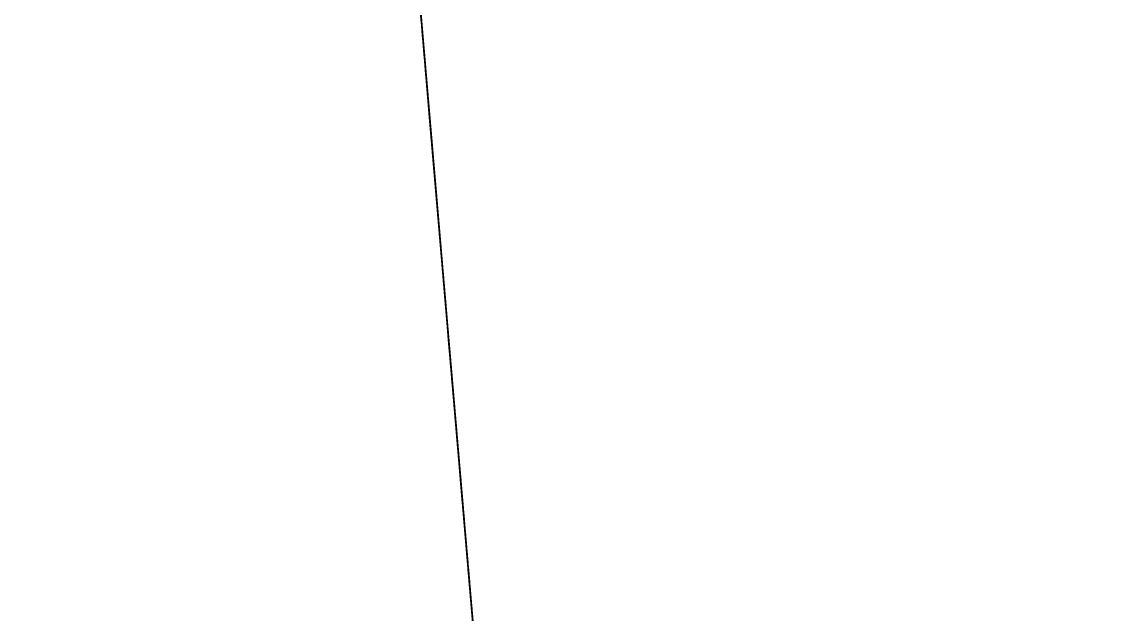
# Model space of a CAD drawing. Header units: millimetres. Extents: x 2645 to 248282, y -52826 to -1714.
# Drawn here: x 3702.7 to 4086, y -45080.5 to -44874 of the extents above; entities that cross this region are included whole.
import ezdxf

# ---------------------------------------------------------------- set-up
doc = ezdxf.new("R2010")
doc.units = ezdxf.units.MM
doc.header["$MEASUREMENT"] = 0
doc.linetypes.add('CENTER2', pattern=[1.125, 0.75, -0.125, 0.125, -0.125])
for name, color, linetype in [('Elevation Looking North-150-DS-B4-404', 1, 'Continuous'), ('Elevation Looking North-150-SL-B4-094', 14, 'Continuous'), ('Elevation Looking North-150-SL-B4-095', 14, 'Continuous'), ('Elevation Looking North-150-SL-B4-221', 85, 'Continuous'), ('Elevation Looking North-300-CEN-D3-258', 70, 'Continuous'), ('Elevation Looking North-300-FA-D4-256', 50, 'Continuous'), ('Elevation Looking North-50-IW-B4-023', 3, 'Continuous'), ('Elevation Looking North-50-PES-D1-029', 4, 'Continuous'), ('Elevation Looking North-A-FLOR', 192, 'Continuous'), ('Elevation Looking North-CENTER', 1, 'CENTER2'), ('Elevation Looking North-PROPOSED_PIPE_SUPPORT_3', 6, 'Continuous'), ('Elevation Looking North-RE', 5, 'Continuous'), ('Elevation Looking North-S-BEAM', 12, 'Continuous'), ('Elevation Looking North-SLUDGE TO STRAIN PRESS INLET', 3, 'Continuous')]:
    doc.layers.add(name, color=color, linetype=linetype)

# ---------------------------------------------------------------- blocks, each defined once
blk = doc.blocks.new('*U815')
at = {"layer": 'Elevation Looking North-A-FLOR', "color": 0, "linetype": 'ByBlock', "lineweight": -2}
blk.add_line((3709.11, -43321.34, 22000), (4075.61, -47601.95, 22000), dxfattribs=at)
blk = doc.blocks.new('*U816')
at = {"layer": 'Elevation Looking North-S-BEAM', "color": 0, "linetype": 'ByBlock', "lineweight": -2}
for p, q in [((2647.84, -30926.06, 30027.2), (4471.77, -52229.06, 30027.2)), ((2647.84, -30926.06, 29454.8), (4471.77, -52229.06, 29454.8)), ((2647.84, -30926.06, 30042), (4471.77, -52229.06, 30042)), ((3467.56, -40500.13, 29440), (3964.35, -46302.51, 29440))]:
    blk.add_line(p, q, dxfattribs=at)
blk = doc.blocks.new('*U866')
at = {"layer": 'Elevation Looking North-S-BEAM', "color": 0, "linetype": 'ByBlock', "lineweight": -2}
for p, q in [((3714.67, -43386.27, 24801.4), (4068.84, -47522.9, 24801.4)), ((3720.11, -43449.89, 24794.4), (4063.39, -47459.28, 24794.4)), ((3720.11, -43449.89, 24989), (4063.39, -47459.28, 24989)), ((3720.11, -43449.89, 24996), (4063.39, -47459.28, 24996))]:
    blk.add_line(p, q, dxfattribs=at)
blk = doc.blocks.new('*U1000')
at = {"layer": 'Elevation Looking North-A-FLOR', "color": 0, "linetype": 'ByBlock', "lineweight": -2}
for p, q in [((4410.65, -51515.2, 21849.69), (3210.59, -37498.79, 21999.69)), ((3709.11, -43321.34, 21937.38), (4075.76, -47603.8, 21891.55)), ((4410.65, -51515.2, 21629.21), (3774.49, -44085, 21629.21))]:
    blk.add_line(p, q, dxfattribs=at)
blk = doc.blocks.new('*U1001')
at = {"layer": 'Elevation Looking North-A-FLOR', "color": 0, "linetype": 'ByBlock', "lineweight": -2}
for p, q in [((4075.76, -47603.8, 21891.97), (3709.11, -43321.34, 21937.75)), ((3709.11, -43321.34, 22000), (4075.61, -47601.95, 21999.99))]:
    blk.add_line(p, q, dxfattribs=at)
blk = doc.blocks.new('*U1043')
at = {"layer": 'Elevation Looking North-50-IW-B4-023', "color": 0, "linetype": 'ByBlock', "lineweight": -2}
for p, q in [((3849.6, -44962.29, 23554.41), (3818.62, -44600.37, 23554.41)), ((3849.6, -44962.29, 23614.73), (3818.62, -44600.37, 23614.73)), ((3849.6, -44962.29, 23614.73), (3849.6, -44962.29, 23554.41))]:
    blk.add_line(p, q, dxfattribs=at)
at = {"layer": 'Elevation Looking North-CENTER'}
blk.add_line((3818.62, -44600.37, 23584.57), (3849.6, -44962.29, 23584.57), dxfattribs=at)
blk = doc.blocks.new('*U1059')
at = {"layer": 'Elevation Looking North-150-SL-B4-221', "color": 0, "linetype": 'ByBlock', "lineweight": -2}
for p, q in [((3840.44, -44855.26, 24016.87), (3851.52, -44984.69, 24016.87)), ((3858.6, -45067.42, 24016.87), (3862.2, -45109.38, 24016.87))]:
    blk.add_line(p, q, dxfattribs=at)
blk = doc.blocks.new('*U1060')
at = {"layer": 'Elevation Looking North-CENTER'}
blk.add_line((3709.11, -43321.34, 22955.73), (3862.2, -45109.38, 22955.73), dxfattribs=at)
at = {"layer": 'Elevation Looking North-SLUDGE TO STRAIN PRESS INLET', "color": 0, "linetype": 'ByBlock', "lineweight": -2}
for p, q in [((3862.2, -45109.38, 23039.87), (3709.11, -43321.34, 23039.87)), ((3845.01, -44908.62, 22871.59), (3812.3, -44526.6, 22871.59)), ((3862.2, -45109.38, 22871.59), (3849.27, -44958.44, 22871.59))]:
    blk.add_line(p, q, dxfattribs=at)
blk = doc.blocks.new('*U1083')
at = {"layer": 'Elevation Looking North-150-DS-B4-404', "color": 0, "linetype": 'ByBlock', "lineweight": -2}
for p, q in [((3903.51, -45591.93, 23256.49), (3709.11, -43321.34, 23256.49)), ((3906.19, -45623.19, 23424.77), (3709.11, -43321.34, 23424.77))]:
    blk.add_line(p, q, dxfattribs=at)
at = {"layer": 'Elevation Looking North-CENTER'}
blk.add_line((3709.11, -43321.34, 23340.63), (3902.94, -45585.25, 23340.63), dxfattribs=at)
blk = doc.blocks.new('*U1166')
at = {"layer": 'Elevation Looking North-150-DS-B4-404', "color": 0, "linetype": 'ByBlock', "lineweight": -2}
for p, q in [((4009.02, -46824.23, 23790.91), (3840.44, -44855.26, 23790.91)), ((4009.02, -46824.23, 23959.19), (3840.44, -44855.26, 23959.19))]:
    blk.add_line(p, q, dxfattribs=at)
at = {"layer": 'Elevation Looking North-CENTER'}
blk.add_line((3840.44, -44855.26, 23875.05), (4009.02, -46824.23, 23875.05), dxfattribs=at)
blk = doc.blocks.new('*U1168')
at = {"layer": 'Elevation Looking North-300-FA-D4-256', "color": 0, "linetype": 'ByBlock', "lineweight": -2}
for p, q in [((3852.49, -44996, 23695.26), (3818.62, -44600.37, 23695.26)), ((3862.2, -45109.38, 23695.26), (3857.63, -45056.11, 23695.26))]:
    blk.add_line(p, q, dxfattribs=at)
blk = doc.blocks.new('*U1191')
at = {"layer": 'Elevation Looking North-50-PES-D1-029', "color": 0, "linetype": 'ByBlock', "lineweight": -2}
for p, q in [((4164.5, -48640.26, 24996.45), (3807.77, -44473.7, 24996.45)), ((4168.3, -48684.64, 25056.77), (3807.77, -44473.7, 25056.77))]:
    blk.add_line(p, q, dxfattribs=at)
at = {"layer": 'Elevation Looking North-CENTER'}
blk.add_line((3808.75, -44485.18, 25026.61), (4168.3, -48684.64, 25026.61), dxfattribs=at)
blk = doc.blocks.new('*U1203')
at = {"layer": 'Elevation Looking North-300-CEN-D3-258', "color": 0, "linetype": 'ByBlock', "lineweight": -2}
for p, q in [((3814.6, -44553.51, 23099.54), (3862.2, -45109.38, 23108.67)), ((3821.56, -44634.78, 23424.77), (3862.2, -45109.38, 23432.56))]:
    blk.add_line(p, q, dxfattribs=at)
blk = doc.blocks.new('*U1206')
at = {"layer": 'Elevation Looking North-50-IW-B4-023', "color": 0, "linetype": 'ByBlock', "lineweight": -2}
for p, q in [((3828.14, -44711.58, 24462.65), (3824.72, -44671.73, 24462.65)), ((3828.14, -44711.58, 24522.65), (3824.72, -44671.73, 24522.65)), ((3828.14, -44711.58, 24462.65), (3828.14, -44711.58, 24522.65)), ((3838.63, -44834.14, 24467.65), (3828.14, -44711.58, 24467.65)), ((3830.6, -44740.4, 24517.65), (3828.14, -44711.58, 24517.65)), ((3833.95, -44779.49, 24583.71), (3829.01, -44721.75, 24568.18)), ((3834.02, -44780.27, 24580.81), (3829.07, -44722.52, 24565.29)), ((3829.96, -44732.84, 24526.65), (3829.07, -44722.52, 24565.29)), ((3833.43, -44773.35, 24590.14), (3829.19, -44723.87, 24576.83)), ((3829.49, -44727.34, 24566.58), (3829.42, -44726.56, 24569.48)), ((3829.96, -44732.84, 24526.65), (3834.9, -44790.58, 24542.18)), ((3830.6, -44740.4, 24517.65), (3830.37, -44737.65, 24527.94)), ((3830.6, -44740.4, 24517.65), (3833.38, -44772.86, 24492.65)), ((3833.38, -44772.86, 24492.65), (3835.02, -44791.97, 24517.65)), ((3833.61, -44775.46, 24579.52), (3833.54, -44774.68, 24582.42)), ((3834.9, -44790.58, 24542.18), (3834.02, -44780.27, 24580.81)), ((3835.02, -44791.97, 24517.65), (3834.49, -44785.77, 24540.88)), ((3838.63, -44834.14, 24517.65), (3835.02, -44791.97, 24517.65)), ((3838.63, -44834.14, 24522.65), (3838.63, -44834.14, 24462.65)), ((3842.04, -44873.99, 24462.65), (3838.63, -44834.14, 24462.65)), ((3842.04, -44873.99, 24522.65), (3838.63, -44834.14, 24522.65))]:
    blk.add_line(p, q, dxfattribs=at)
at = {"layer": 'Elevation Looking North-50-IW-B4-023', "color": 0, "linetype": 'ByBlock', "lineweight": -2, "extrusion": (0.996355, 0.085306, -3.64092e-28)}
blk.add_arc((-44894.29, 24570.57), 9.24, 345, 42.6151, dxfattribs=at)
at = {"layer": 'Elevation Looking North-50-IW-B4-023', "color": 0, "linetype": 'ByBlock', "lineweight": -2, "extrusion": (0.996355, 0.085306, -6.73792e-29)}
blk.add_arc((-44922.82, 24544.33), 48, 42.6151, 107.3849, dxfattribs=at)
at = {"layer": 'Elevation Looking North-50-IW-B4-023', "color": 0, "linetype": 'ByBlock', "lineweight": -2, "extrusion": (0.996355, 0.085306, 3.89668e-28)}
blk.add_arc((-44934.4, 24581.32), 9.24, 107.3849, 165, dxfattribs=at)
at = {"layer": 'Elevation Looking North-CENTER'}
blk.add_line((3842.04, -44873.99, 24492.65), (3824.72, -44671.73, 24492.65), dxfattribs=at)
blk = doc.blocks.new('*U1207')
at = {"layer": 'Elevation Looking North-CENTER'}
for p, q in [((3828.94, -44720.94, 23616.33), (3846.79, -44929.48, 23616.33)), ((3837.87, -44825.21, 23686.02), (3837.87, -44825.21, 23616.33))]:
    blk.add_line(p, q, dxfattribs=at)
at = {"layer": 'Elevation Looking North-RE', "color": 0, "linetype": 'ByBlock', "lineweight": -2}
for p, q in [((3828.94, -44720.94, 23673.48), (3828.94, -44720.94, 23614.73)), ((3835.29, -44795.17, 23673.48), (3828.94, -44720.94, 23673.48)), ((3835.29, -44795.17, 23656.74), (3835.29, -44795.17, 23686.02)), ((3840.44, -44855.25, 23656.74), (3840.44, -44855.25, 23686.02)), ((3846.79, -44929.48, 23673.48), (3840.44, -44855.25, 23673.48)), ((3846.79, -44929.48, 23614.73), (3846.79, -44929.48, 23673.48))]:
    blk.add_line(p, q, dxfattribs=at)
at = {"layer": 'Elevation Looking North-RE', "color": 0, "linetype": 'ByBlock', "lineweight": -2, "extrusion": (-0.996355, -0.085306, -5.27304e-19)}
blk.add_ellipse((3837.87, -44825.21, 23686.02), major_axis=(2.57, -30.04), ratio=0.707107, start_param=2.693253, end_param=6.283185, dxfattribs=at)
at = {"layer": 'Elevation Looking North-RE', "color": 0, "linetype": 'ByBlock', "lineweight": -2, "extrusion": (-0.996355, -0.085306, -1.59455e-16)}
blk.add_ellipse((3837.87, -44825.21, 23686.02), major_axis=(2.57, -30.04), ratio=0.707107, start_param=0, end_param=0.44834, dxfattribs=at)
at = {"layer": 'Elevation Looking North-RE', "color": 0, "linetype": 'ByBlock', "lineweight": -2}
blk.add_open_spline([(3840.44, -44855.25, 23656.74), (3840.44, -44855.25, 23656.06), (3840.43, -44855.2, 23655.35), (3840.42, -44855.01, 23653.88), (3840.4, -44854.87, 23653.13), (3840.37, -44854.48, 23651.6), (3840.35, -44854.23, 23650.82), (3840.3, -44853.65, 23649.24), (3840.27, -44853.3, 23648.45), (3840.2, -44852.53, 23646.87), (3840.17, -44852.1, 23646.08), (3840.09, -44851.15, 23644.52), (3840.04, -44850.64, 23643.75), (3839.95, -44849.54, 23642.24), (3839.9, -44848.96, 23641.5), (3839.79, -44847.74, 23640.08), (3839.74, -44847.11, 23639.4), (3839.63, -44845.79, 23638.09), (3839.57, -44845.09, 23637.45), (3839.44, -44843.62, 23636.2), (3839.38, -44842.84, 23635.59), (3839.24, -44841.22, 23634.44), (3839.16, -44840.38, 23633.89), (3839.01, -44838.63, 23632.87), (3838.94, -44837.73, 23632.39), (3838.78, -44835.89, 23631.54), (3838.7, -44834.95, 23631.16), (3838.54, -44833.03, 23630.5), (3838.45, -44832.06, 23630.23), (3838.28, -44830.1, 23629.78), (3838.2, -44829.12, 23629.61), (3838.03, -44827.15, 23629.39), (3837.95, -44826.18, 23629.34), (3837.78, -44824.24, 23629.34), (3837.7, -44823.26, 23629.39), (3837.53, -44821.3, 23629.61), (3837.45, -44820.31, 23629.78), (3837.28, -44818.36, 23630.23), (3837.2, -44817.39, 23630.5), (3837.03, -44815.47, 23631.16), (3836.95, -44814.53, 23631.54), (3836.79, -44812.68, 23632.39), (3836.72, -44811.78, 23632.87), (3836.57, -44810.04, 23633.89), (3836.49, -44809.2, 23634.44), (3836.36, -44807.58, 23635.59), (3836.29, -44806.8, 23636.2), (3836.16, -44805.32, 23637.45), (3836.1, -44804.62, 23638.09), (3835.99, -44803.31, 23639.4), (3835.94, -44802.68, 23640.08), (3835.83, -44801.46, 23641.5), (3835.78, -44800.87, 23642.24), (3835.69, -44799.78, 23643.75), (3835.64, -44799.26, 23644.52), (3835.56, -44798.32, 23646.08), (3835.53, -44797.89, 23646.87), (3835.46, -44797.11, 23648.45), (3835.43, -44796.77, 23649.24), (3835.38, -44796.19, 23650.82), (3835.36, -44795.94, 23651.6), (3835.33, -44795.55, 23653.13), (3835.31, -44795.41, 23653.88), (3835.3, -44795.22, 23655.35), (3835.29, -44795.17, 23656.06), (3835.29, -44795.17, 23656.74)], degree=3, knots=[46.481154, 46.481154, 46.481154, 46.481154, 49.381147, 49.381147, 52.281139, 52.281139, 55.181132, 55.181132, 58.081124, 58.081124, 60.981117, 60.981117, 63.881109, 63.881109, 66.781101, 66.781101, 69.681094, 69.681094, 72.591246, 72.591246, 75.501398, 75.501398, 78.411549, 78.411549, 81.321701, 81.321701, 84.231853, 84.231853, 87.142005, 87.142005, 90.052157, 90.052157, 92.962309, 92.962309, 95.87246, 95.87246, 98.782612, 98.782612, 101.692764, 101.692764, 104.602916, 104.602916, 107.513068, 107.513068, 110.42322, 110.42322, 113.333372, 113.333372, 116.243523, 116.243523, 119.143516, 119.143516, 122.043508, 122.043508, 124.943501, 124.943501, 127.843493, 127.843493, 130.743486, 130.743486, 133.643478, 133.643478, 136.54347, 136.54347, 139.443463, 139.443463, 139.443463, 139.443463], dxfattribs=at)
blk = doc.blocks.new('*U1217')
at = {"layer": 'Elevation Looking North-50-IW-B4-023', "color": 0, "linetype": 'ByBlock', "lineweight": -2}
for p, q in [((3842.04, -44873.99, 24462.49), (3842.04, -44873.99, 24522.82)), ((3842.04, -44873.99, 24522.82), (3850.19, -44969.11, 24522.82)), ((3842.04, -44873.99, 24462.49), (3850.19, -44969.11, 24462.49))]:
    blk.add_line(p, q, dxfattribs=at)
at = {"layer": 'Elevation Looking North-CENTER'}
blk.add_line((3851.81, -44988.09, 24492.65), (3842.04, -44873.99, 24492.65), dxfattribs=at)
blk = doc.blocks.new('*U1219')
at = {"layer": 'Elevation Looking North-PROPOSED_PIPE_SUPPORT_3', "color": 0, "linetype": 'ByBlock', "lineweight": -2}
for p, q in [((3843.94, -44896.17, 22000), (3843.94, -44896.17, 22417.4)), ((3843.94, -44896.17, 22590.37), (3843.94, -44896.17, 22871.59)), ((3843.94, -44896.17, 23039.87), (3843.94, -44896.17, 23105.17)), ((3843.94, -44896.17, 23429.06), (3843.94, -44896.17, 23554.41)), ((3843.94, -44896.17, 23673.48), (3843.94, -44896.17, 23695.26)), ((3843.94, -44896.17, 24016.87), (3843.94, -44896.17, 24462.49)), ((3843.94, -44896.17, 24522.82), (3843.94, -44896.17, 24558.59)), ((3843.94, -44896.17, 24558.59), (3850.34, -44970.89, 24558.59)), ((3850.34, -44970.89, 22000), (3850.34, -44970.89, 22435.23)), ((3850.34, -44970.89, 22608.2), (3850.34, -44970.89, 22871.59)), ((3850.34, -44970.89, 23039.87), (3850.34, -44970.89, 23106.39)), ((3850.34, -44970.89, 23430.29), (3850.34, -44970.89, 23554.42)), ((3850.34, -44970.89, 23673.48), (3850.34, -44970.89, 23695.26)), ((3850.34, -44970.89, 24016.87), (3850.34, -44970.89, 24459.75)), ((3850.34, -44970.89, 24525.56), (3850.34, -44970.89, 24558.59))]:
    blk.add_line(p, q, dxfattribs=at)
blk = doc.blocks.new('*U1220')
at = {"layer": 'Elevation Looking North-PROPOSED_PIPE_SUPPORT_3', "color": 0, "linetype": 'ByBlock', "lineweight": -2}
for p, q in [((3845.01, -44908.62, 22871.59), (3849.27, -44958.44, 22871.59)), ((3845.01, -44908.62, 22771.59), (3845.01, -44908.62, 22871.59)), ((3849.27, -44958.44, 22771.59), (3845.01, -44908.62, 22771.59)), ((3845.37, -44912.81, 22856.89), (3845.37, -44912.81, 22786.29)), ((3849.27, -44958.44, 22864.89), (3846.05, -44920.78, 22864.89)), ((3846.05, -44920.78, 22778.29), (3849.27, -44958.44, 22778.29)), ((3849.27, -44958.44, 22871.59), (3849.27, -44958.44, 22864.89)), ((3849.27, -44958.44, 22778.29), (3849.27, -44958.44, 22771.59))]:
    blk.add_line(p, q, dxfattribs=at)
at = {"layer": 'Elevation Looking North-PROPOSED_PIPE_SUPPORT_3', "color": 0, "linetype": 'ByBlock', "lineweight": -2, "extrusion": (-0.996355, -0.085306, 0)}
for centre, start, end in [((45085.12, 22856.89), 90, 180), ((45085.12, 22786.29), 180, 270)]:
    blk.add_arc(centre, 8, start, end, dxfattribs=at)
blk = doc.blocks.new('*U1221')
at = {"layer": 'Elevation Looking North-PROPOSED_PIPE_SUPPORT_3', "color": 0, "linetype": 'ByBlock', "lineweight": -2}
for p, q in [((3845.01, -44908.62, 24178.59), (3849.27, -44958.44, 24178.59)), ((3845.01, -44908.62, 24078.59), (3845.01, -44908.62, 24178.59)), ((3849.27, -44958.44, 24078.59), (3845.01, -44908.62, 24078.59)), ((3845.37, -44912.81, 24163.89), (3845.37, -44912.81, 24093.29)), ((3849.27, -44958.44, 24171.89), (3846.05, -44920.78, 24171.89)), ((3846.05, -44920.78, 24085.29), (3849.27, -44958.44, 24085.29)), ((3849.27, -44958.44, 24178.59), (3849.27, -44958.44, 24171.89)), ((3849.27, -44958.44, 24085.29), (3849.27, -44958.44, 24078.59))]:
    blk.add_line(p, q, dxfattribs=at)
at = {"layer": 'Elevation Looking North-PROPOSED_PIPE_SUPPORT_3', "color": 0, "linetype": 'ByBlock', "lineweight": -2, "extrusion": (-0.996355, -0.085306, 0)}
for centre, start, end in [((45085.12, 24163.89), 90, 180), ((45085.12, 24093.29), 180, 270)]:
    blk.add_arc(centre, 8, start, end, dxfattribs=at)
blk = doc.blocks.new('*U1222')
at = {"layer": 'Elevation Looking North-PROPOSED_PIPE_SUPPORT_3', "color": 0, "linetype": 'ByBlock', "lineweight": -2}
for p, q in [((3845.01, -44908.62, 24408.59), (3845.01, -44908.62, 24462.49)), ((3849.27, -44958.44, 24408.59), (3845.01, -44908.62, 24408.59)), ((3845.37, -44912.81, 24462.49), (3845.37, -44912.81, 24423.29)), ((3846.05, -44920.78, 24415.29), (3849.27, -44958.44, 24415.29)), ((3849.27, -44958.44, 24415.29), (3849.27, -44958.44, 24408.59))]:
    blk.add_line(p, q, dxfattribs=at)
at = {"layer": 'Elevation Looking North-PROPOSED_PIPE_SUPPORT_3', "color": 0, "linetype": 'ByBlock', "lineweight": -2, "extrusion": (-0.996355, -0.085306, 0)}
blk.add_arc((45085.12, 24423.29), 8, 180, 270, dxfattribs=at)
blk = doc.blocks.new('*U1223')
at = {"layer": 'Elevation Looking North-PROPOSED_PIPE_SUPPORT_3', "color": 0, "linetype": 'ByBlock', "lineweight": -2}
for p, q in [((3845.01, -44908.62, 23459.18), (3845.01, -44908.62, 23554.41)), ((3849.27, -44958.44, 23459.18), (3845.01, -44908.62, 23459.18)), ((3845.37, -44912.81, 23544.48), (3845.37, -44912.81, 23473.88)), ((3849.27, -44958.44, 23552.48), (3846.05, -44920.78, 23552.48)), ((3846.05, -44920.78, 23465.88), (3849.27, -44958.44, 23465.88)), ((3849.27, -44958.44, 23554.41), (3849.27, -44958.44, 23552.48)), ((3849.27, -44958.44, 23465.88), (3849.27, -44958.44, 23459.18))]:
    blk.add_line(p, q, dxfattribs=at)
at = {"layer": 'Elevation Looking North-PROPOSED_PIPE_SUPPORT_3', "color": 0, "linetype": 'ByBlock', "lineweight": -2, "extrusion": (-0.996355, -0.085306, 0)}
for centre, start, end in [((45085.12, 23544.48), 90, 180), ((45085.12, 23473.88), 180, 270)]:
    blk.add_arc(centre, 8, start, end, dxfattribs=at)
blk = doc.blocks.new('*U1224')
at = {"layer": 'Elevation Looking North-PROPOSED_PIPE_SUPPORT_3', "color": 0, "linetype": 'ByBlock', "lineweight": -2}
for p, q in [((3846.63, -44927.55, 22154.97), (3846.63, -44927.55, 22000)), ((3846.63, -44927.55, 22154.97), (3847.65, -44939.51, 22154.97)), ((3847.65, -44939.51, 22154.97), (3847.65, -44939.51, 22000))]:
    blk.add_line(p, q, dxfattribs=at)
blk = doc.blocks.new('*U1225')
at = {"layer": 'Elevation Looking North-CENTER'}
for p, q in [((3846.79, -44929.48, 23616.33), (3852.49, -44996.01, 23616.33)), ((3857.63, -45056.1, 23616.33), (3862.2, -45109.38, 23616.33))]:
    blk.add_line(p, q, dxfattribs=at)
at = {"layer": 'Elevation Looking North-RE', "color": 0, "linetype": 'ByBlock', "lineweight": -2}
for p, q in [((3846.79, -44929.48, 23614.73), (3846.79, -44929.48, 23673.48)), ((3852.49, -44996, 23673.48), (3846.79, -44929.48, 23673.48)), ((3862.2, -45109.38, 23673.48), (3857.63, -45056.11, 23673.48))]:
    blk.add_line(p, q, dxfattribs=at)
blk = doc.blocks.new('*U1226')
at = {"layer": 'Elevation Looking North-50-IW-B4-023', "color": 0, "linetype": 'ByBlock', "lineweight": -2}
for p, q in [((3860.52, -45089.82, 23554.42), (3849.6, -44962.29, 23554.42)), ((3852.49, -44996.01, 23614.72), (3849.6, -44962.29, 23614.72)), ((3852.49, -44996.01, 23614.72), (3852.49, -44996.01, 23648.57)), ((3857.63, -45056.1, 23614.72), (3857.63, -45056.1, 23648.57)), ((3860.52, -45089.82, 23614.72), (3857.63, -45056.1, 23614.72)), ((3860.52, -45089.82, 23554.42), (3860.52, -45089.82, 23584.36)), ((3860.52, -45089.82, 23584.36), (3860.52, -45089.82, 23614.72))]:
    blk.add_line(p, q, dxfattribs=at)
at = {"layer": 'Elevation Looking North-50-IW-B4-023', "color": 0, "linetype": 'ByBlock', "lineweight": -2, "extrusion": (0.996355, 0.085306, 3.82958e-14)}
blk.add_ellipse((3855.06, -45026.05, 23584.57), major_axis=(2.57, -30.04, -30.15), ratio=0.003436, start_param=1.567361, end_param=3.138157, dxfattribs=at)
at = {"layer": 'Elevation Looking North-50-IW-B4-023', "color": 0, "linetype": 'ByBlock', "lineweight": -2, "extrusion": (-0.996355, -0.085306, -1.54209e-15)}
blk.add_ellipse((3855.06, -45026.05, 23648.57), major_axis=(-2.57, 30.04), ratio=0.006871, start_param=0, end_param=3.141593, dxfattribs=at)
at = {"layer": 'Elevation Looking North-50-IW-B4-023', "color": 0, "linetype": 'ByBlock', "lineweight": -2, "extrusion": (0.996355, 0.085306, 4.10783e-15)}
blk.add_ellipse((3855.06, -45026.05, 23584.57), major_axis=(2.57, -30.04, 30.15), ratio=0.003436, start_param=0.003436, end_param=1.574232, dxfattribs=at)
at = {"layer": 'Elevation Looking North-CENTER'}
for p, q in [((3849.6, -44962.29, 23584.57), (3860.52, -45089.82, 23584.57)), ((3855.06, -45026.05, 23648.57), (3855.06, -45026.05, 23584.57))]:
    blk.add_line(p, q, dxfattribs=at)
blk = doc.blocks.new('*U1227')
at = {"layer": 'Elevation Looking North-50-IW-B4-023', "color": 0, "linetype": 'ByBlock', "lineweight": -2}
for p, q in [((3850.19, -44969.11, 24525.56), (3850.19, -44969.11, 24492.65)), ((3850.19, -44969.11, 24492.65), (3850.19, -44969.11, 24459.75)), ((3851.33, -44982.47, 24459.75), (3850.19, -44969.11, 24459.75)), ((3851.33, -44982.47, 24525.56), (3850.19, -44969.11, 24525.56)), ((3851.33, -44982.47, 24459.75), (3851.33, -44982.47, 24492.65)), ((3851.33, -44982.47, 24492.65), (3851.33, -44982.47, 24525.56)), ((3855.06, -45026.05, 24448.91), (3852.25, -44993.27, 24448.91)), ((3852.25, -44993.27, 24435.5), (3855.06, -45026.05, 24435.5)), ((3852.25, -44993.27, 24448.91), (3852.25, -44993.27, 24435.5)), ((3857.87, -45058.84, 24448.91), (3855.06, -45026.05, 24448.91)), ((3855.06, -45026.05, 24435.5), (3857.87, -45058.84, 24435.5)), ((3857.87, -45058.84, 24448.91), (3857.87, -45058.84, 24435.5))]:
    blk.add_line(p, q, dxfattribs=at)
at = {"layer": 'Elevation Looking North-50-IW-B4-023', "color": 0, "linetype": 'ByBlock', "lineweight": -2, "extrusion": (0.996355, 0.085306, 2.53257e-29)}
blk.add_arc((-45144.3, 24446.17), 76.64, 92.0503, 173.7215, dxfattribs=at)
at = {"layer": 'Elevation Looking North-50-IW-B4-023', "color": 0, "linetype": 'ByBlock', "lineweight": -2, "extrusion": (-0.996355, -0.085306, 0)}
blk.add_arc((45144.3, 24446.17), 16.32, 9.6729, 80.3271, dxfattribs=at)
at = {"layer": 'Elevation Looking North-CENTER'}
for p in [(3851.81, -44988.09, 24492.65), (3855.06, -45026.05, 24454.55)]:
    blk.add_line(p, (3855.06, -45026.05, 24492.65), dxfattribs=at)
blk = doc.blocks.new('*U1228')
at = {"layer": 'Elevation Looking North-50-IW-B4-023', "color": 0, "linetype": 'ByBlock', "lineweight": -2}
for p, q in [((3852.25, -44993.27, 24220.48), (3854.82, -45023.26, 24220.48)), ((3854.82, -45023.26, 24236.83), (3852.25, -44993.27, 24236.83)), ((3857.87, -45058.84, 24129.19), (3852.25, -44993.27, 24129.19)), ((3852.25, -44993.27, 24112.83), (3857.87, -45058.84, 24112.83)), ((3852.25, -44993.27, 24220.48), (3852.25, -44993.27, 24236.83)), ((3852.25, -44993.27, 24129.19), (3852.25, -44993.27, 24112.83)), ((3857.63, -45056.11, 24208.56), (3852.49, -44996, 24208.56)), ((3852.49, -44996, 24141.11), (3857.63, -45056.11, 24141.11)), ((3852.49, -44996, 24129.19), (3852.49, -44996, 24141.11)), ((3852.49, -44996, 24208.56), (3852.49, -44996, 24220.48)), ((3854.82, -45023.26, 24220.48), (3857.87, -45058.84, 24220.48)), ((3857.87, -45058.84, 24236.83), (3854.82, -45023.26, 24236.83)), ((3857.63, -45056.11, 24129.19), (3857.63, -45056.11, 24141.11)), ((3857.63, -45056.11, 24208.56), (3857.63, -45056.11, 24220.48)), ((3857.87, -45058.84, 24220.48), (3857.87, -45058.84, 24236.83)), ((3857.87, -45058.84, 24129.19), (3857.87, -45058.84, 24112.83))]:
    blk.add_line(p, q, dxfattribs=at)
at = {"layer": 'Elevation Looking North-50-IW-B4-023', "color": 0, "linetype": 'ByBlock', "lineweight": -2, "extrusion": (0.996355, 0.085306, -2.45257e-29)}
blk.add_arc((-45190.79, 24174.83), 45.24, 311.8103, 48.1897, dxfattribs=at)
at = {"layer": 'Elevation Looking North-50-IW-B4-023', "color": 0, "linetype": 'ByBlock', "lineweight": -2, "extrusion": (0.996355, 0.085306, 2.70029e-30)}
blk.add_arc((-45190.79, 24174.83), 45.24, 131.8103, 228.1897, dxfattribs=at)
at = {"layer": 'Elevation Looking North-CENTER'}
blk.add_line((3855.06, -45026.05, 24123.91), (3855.06, -45026.05, 24225.76), dxfattribs=at)
blk = doc.blocks.new('*U1229')
at = {"layer": 'Elevation Looking North-50-IW-B4-023', "color": 0, "linetype": 'ByBlock', "lineweight": -2}
for p, q in [((3852.25, -44993.27, 24044.52), (3854.82, -45023.26, 24044.52)), ((3854.82, -45023.26, 24060.88), (3852.25, -44993.27, 24060.88)), ((3852.25, -44993.27, 24044.52), (3852.25, -44993.27, 24060.88)), ((3857.63, -45056.11, 24032.6), (3852.49, -44996, 24032.6)), ((3852.49, -44996, 23965.16), (3857.63, -45056.11, 23965.16)), ((3852.49, -44996, 23959.19), (3852.49, -44996, 23965.16)), ((3852.49, -44996, 24032.6), (3852.49, -44996, 24044.52)), ((3854.82, -45023.26, 24044.52), (3857.87, -45058.84, 24044.52)), ((3857.87, -45058.84, 24060.88), (3854.82, -45023.26, 24060.88)), ((3857.63, -45056.11, 23959.19), (3857.63, -45056.11, 23965.16)), ((3857.63, -45056.11, 24032.6), (3857.63, -45056.11, 24044.52)), ((3857.87, -45058.84, 24044.52), (3857.87, -45058.84, 24060.88))]:
    blk.add_line(p, q, dxfattribs=at)
at = {"layer": 'Elevation Looking North-50-IW-B4-023', "color": 0, "linetype": 'ByBlock', "lineweight": -2, "extrusion": (0.996355, 0.085306, 1.04541e-30)}
for start, end in [(311.8103, 48.1897), (131.8103, 228.1897)]:
    blk.add_arc((-45190.79, 23998.88), 45.24, start, end, dxfattribs=at)
at = {"layer": 'Elevation Looking North-CENTER'}
blk.add_line((3855.06, -45026.05, 23959.19), (3855.06, -45026.05, 24049.8), dxfattribs=at)
blk = doc.blocks.new('*U1230')
at = {"layer": 'Elevation Looking North-50-IW-B4-023', "color": 0, "linetype": 'ByBlock', "lineweight": -2}
for p, q in [((3857.87, -45058.84, 23761.5), (3852.25, -44993.27, 23761.5)), ((3852.25, -44993.27, 23745.15), (3857.87, -45058.84, 23745.15)), ((3852.25, -44993.27, 23761.5), (3852.25, -44993.27, 23745.15)), ((3852.49, -44996, 23773.42), (3857.63, -45056.11, 23773.42)), ((3852.49, -44996, 23761.5), (3852.49, -44996, 23773.42)), ((3857.63, -45056.11, 23761.5), (3857.63, -45056.11, 23773.42)), ((3857.87, -45058.84, 23761.5), (3857.87, -45058.84, 23745.15))]:
    blk.add_line(p, q, dxfattribs=at)
at = {"layer": 'Elevation Looking North-50-IW-B4-023', "color": 0, "linetype": 'ByBlock', "lineweight": -2, "extrusion": (0.996355, 0.085306, -5.01784e-28)}
blk.add_arc((-45190.79, 23807.15), 45.24, 311.8103, 338.9725, dxfattribs=at)
at = {"layer": 'Elevation Looking North-50-IW-B4-023', "color": 0, "linetype": 'ByBlock', "lineweight": -2, "extrusion": (0.996355, 0.085306, 7.73031e-28)}
blk.add_arc((-45190.79, 23807.15), 45.24, 201.0275, 228.1897, dxfattribs=at)
at = {"layer": 'Elevation Looking North-CENTER'}
blk.add_line((3855.06, -45026.05, 23756.22), (3855.06, -45026.05, 23790.91), dxfattribs=at)
blk = doc.blocks.new('*U1231')
at = {"layer": 'Elevation Looking North-50-IW-B4-023', "color": 0, "linetype": 'ByBlock', "lineweight": -2}
for p, q in [((3852.49, -44996, 24435.5), (3852.49, -44996, 24236.83)), ((3854, -45013.63, 24454.55), (3857.63, -45056.11, 24454.55)), ((3857.63, -45056.11, 24454.55), (3857.63, -45056.11, 24448.91)), ((3857.63, -45056.11, 24435.5), (3857.63, -45056.11, 24236.83))]:
    blk.add_line(p, q, dxfattribs=at)
at = {"layer": 'Elevation Looking North-CENTER'}
blk.add_line((3855.06, -45026.05, 24236.83), (3855.06, -45026.05, 24435.5), dxfattribs=at)
blk = doc.blocks.new('*U1232')
at = {"layer": 'Elevation Looking North-50-IW-B4-023', "color": 0, "linetype": 'ByBlock', "lineweight": -2}
for p, q in [((3852.49, -44996, 24112.83), (3852.49, -44996, 24060.88)), ((3857.63, -45056.11, 24112.83), (3857.63, -45056.11, 24060.88))]:
    blk.add_line(p, q, dxfattribs=at)
at = {"layer": 'Elevation Looking North-CENTER'}
blk.add_line((3855.06, -45026.05, 24049.8), (3855.06, -45026.05, 24123.91), dxfattribs=at)
blk = doc.blocks.new('*U1233')
at = {"layer": 'Elevation Looking North-50-IW-B4-023', "color": 0, "linetype": 'ByBlock', "lineweight": -2}
for p, q in [((3857.63, -45056.11, 23648.57), (3852.49, -44996, 23648.57)), ((3852.49, -44996, 23745.15), (3852.49, -44996, 23648.57)), ((3857.63, -45056.11, 23745.15), (3857.63, -45056.11, 23648.57))]:
    blk.add_line(p, q, dxfattribs=at)
at = {"layer": 'Elevation Looking North-CENTER'}
blk.add_line((3855.06, -45026.05, 23648.57), (3855.06, -45026.05, 23756.22), dxfattribs=at)
blk = doc.blocks.new('*U1184')
at = {"layer": 'Elevation Looking North-150-SL-B4-094', "color": 0, "linetype": 'ByBlock', "lineweight": -2}
for p, q in [((3792.69, -44297.53, 22274.56), (3846.67, -44928.03, 22425.01)), ((3813.49, -44540.55, 22505.51), (3843.35, -44889.25, 22588.72)), ((3843.35, -44889.25, 22588.72), (3846.67, -44928.03, 22425.01))]:
    blk.add_line(p, q, dxfattribs=at)
at = {"layer": 'Elevation Looking North-CENTER'}
blk.add_line((3845.01, -44908.64, 22506.86), (3791.03, -44278.14, 22356.42), dxfattribs=at)
blk = doc.blocks.new('*U1218')
at = {"layer": 'Elevation Looking North-150-SL-B4-095', "color": 0, "linetype": 'ByBlock', "lineweight": -2}
for p, q in [((3843.35, -44889.25, 22588.72), (3845.01, -44908.64, 22506.86)), ((3893.81, -45478.67, 22729.36), (3843.35, -44889.25, 22588.72)), ((3845.01, -44908.64, 22506.86), (3846.67, -44928.03, 22425.01)), ((3846.67, -44928.03, 22425.01), (3897.13, -45517.45, 22565.65))]:
    blk.add_line(p, q, dxfattribs=at)
at = {"layer": 'Elevation Looking North-CENTER'}
blk.add_line((3845.01, -44908.64, 22506.86), (3863.26, -45121.83, 22557.73), dxfattribs=at)
blk = doc.blocks.new('*U1429')
at = {"layer": 'Elevation Looking North-150-SL-B4-094'}
blk.add_blockref('*U1184', (0, 0), dxfattribs=at)
at = {"layer": 'Elevation Looking North-150-SL-B4-095'}
blk.add_blockref('*U1218', (0, 0), dxfattribs=at)

msp = doc.modelspace()

# ---------------------------------------------------------------- block references
at = {"layer": 'Elevation Looking North-150-DS-B4-404'}
for name in ['*U1083', '*U1166']:
    msp.add_blockref(name, (0, 0), dxfattribs=at)
at = {"layer": 'Elevation Looking North-150-SL-B4-094'}
msp.add_blockref('*U1429', (0, 0), dxfattribs=at)
at = {"layer": 'Elevation Looking North-150-SL-B4-221'}
msp.add_blockref('*U1059', (0, 0), dxfattribs=at)
at = {"layer": 'Elevation Looking North-300-CEN-D3-258'}
msp.add_blockref('*U1203', (0, 0), dxfattribs=at)
at = {"layer": 'Elevation Looking North-300-FA-D4-256'}
msp.add_blockref('*U1168', (0, 0), dxfattribs=at)
at = {"layer": 'Elevation Looking North-50-IW-B4-023'}
for name in ['*U1043', '*U1206', '*U1217', '*U1226', '*U1227', '*U1228', '*U1229', '*U1230', '*U1231', '*U1232', '*U1233']:
    msp.add_blockref(name, (0, 0), dxfattribs=at)
at = {"layer": 'Elevation Looking North-50-PES-D1-029'}
msp.add_blockref('*U1191', (0, 0), dxfattribs=at)
at = {"layer": 'Elevation Looking North-A-FLOR'}
for name in ['*U815', '*U1000', '*U1001']:
    msp.add_blockref(name, (0, 0), dxfattribs=at)
at = {"layer": 'Elevation Looking North-PROPOSED_PIPE_SUPPORT_3'}
for name in ['*U1219', '*U1220', '*U1221', '*U1222', '*U1223', '*U1224']:
    msp.add_blockref(name, (0, 0), dxfattribs=at)
at = {"layer": 'Elevation Looking North-RE'}
for name in ['*U1207', '*U1225']:
    msp.add_blockref(name, (0, 0), dxfattribs=at)
at = {"layer": 'Elevation Looking North-S-BEAM'}
for name in ['*U816', '*U866']:
    msp.add_blockref(name, (0, 0), dxfattribs=at)
at = {"layer": 'Elevation Looking North-SLUDGE TO STRAIN PRESS INLET'}
msp.add_blockref('*U1060', (0, 0), dxfattribs=at)

doc.saveas('drawing.dxf')
